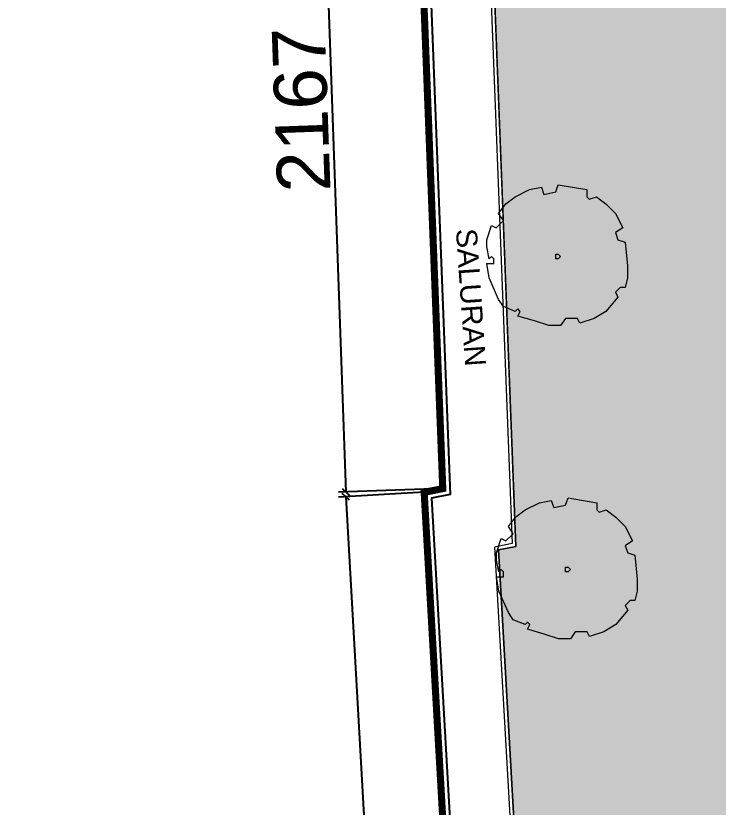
# Model space of a CAD drawing. Header units: inches. Extents: x 139 to 559, y -1 to 295.
# Drawn here: x 229.65 to 249.49, y 57.95 to 80.3 of the extents above; entities that cross this region are included whole.
import ezdxf

# ---------------------------------------------------------------- set-up
doc = ezdxf.new("R2010")
doc.units = ezdxf.units.IN
doc.header["$MEASUREMENT"] = 0
doc.layers.get('defpoints').update_dxf_attribs({"color": 1})
doc.layers.add('batas', color=6, linetype='Continuous')
doc.layers.add('dinding', color=3, linetype='Continuous')
for name, color, linetype, lineweight in [('DINDING2', 146, 'Continuous', 5), ('NOT', 7, 'Continuous', 20), ('POHON', 98, 'Continuous', 5), ('RUMPUT', 93, 'Continuous', 0), ('SANITAIR', 15, 'Continuous', 9), ('u', 6, 'Continuous', 20)]:
    doc.layers.add(name, color=color, linetype=linetype, lineweight=lineweight)
doc.styles.get("Standard").update_dxf_attribs({"font": 'arial.ttf'})
doc.dimstyles.new('sk-100 (SITE)', dxfattribs={"dimtxt": 1.5, "dimasz": 0.2, "dimexe": 0.2, "dimexo": 0, "dimgap": 0.1, "dimtad": 1, "dimdec": 0, "dimlfac": 100, "dimzin": 0, "dimdsep": 46, "dimtxsty": 'Standard', "dimblk": 'OBLIQUE', "dimcen": 0.09, "dimadec": 0, "dimazin": 0, "dimtfac": 1, "dimtdec": 0, "dimtofl": 0, "dimtmove": 0, "dimatfit": 3, "dimldrblk": 'OBLIQUE', "dimfxl": 1, "dimtolj": 1, "dimtzin": 0, "dimarcsym": 0})

# ---------------------------------------------------------------- blocks, each defined once
blk = doc.blocks.new('_Oblique')
at = {"color": 0, "linetype": 'ByBlock', "lineweight": -2}
blk.add_line((-0.5, -0.5), (0.5, 0.5), dxfattribs=at)
blk = doc.blocks.new('*D208')
at = {"layer": 'defpoints', "color": 0}
for p in [(240.946, 88.605), (238.971, 66.85), (241.714, 66.948)]:
    blk.add_point(p, dxfattribs=at)
at = {"layer": 'u', "color": 0, "lineweight": -2}
for p, q in [((240.946, 88.605), (238.003, 88.5)), ((238.203, 88.507), (238.971, 66.85)), ((241.714, 66.948), (238.771, 66.843))]:
    blk.add_line(p, q, dxfattribs=at)
at = {"layer": 'u', "color": 0, "lineweight": -2, "xscale": 0.2, "yscale": 0.2, "zscale": 0.2}
for p, rotation in [((238.203, 88.507), 92.03097045589114), ((238.971, 66.85), 272.0309704558911)]:
    blk.add_blockref('_Oblique', p, dxfattribs=dict(at, rotation=rotation))
at = {"layer": 'u', "color": 0, "insert": (237.721, 77.648), "char_height": 1.5, "attachment_point": 5, "rotation": 92.031}
blk.add_mtext('\\A1;2167', dxfattribs=at)
blk = doc.blocks.new('*D209')
at = {"layer": 'defpoints', "color": 0}
for p in [(241.188, 66.844), (243.26, 30.495), (241.044, 30.368)]:
    blk.add_point(p, dxfattribs=at)
at = {"layer": 'u', "color": 0, "lineweight": -2}
for p, q in [((241.188, 66.844), (238.772, 66.706)), ((238.972, 66.717), (241.044, 30.368)), ((243.26, 30.495), (240.844, 30.357))]:
    blk.add_line(p, q, dxfattribs=at)
at = {"layer": 'u', "color": 0, "lineweight": -2, "xscale": 0.2, "yscale": 0.2, "zscale": 0.2}
for p, rotation in [((238.972, 66.717), 93.26249750022855), ((241.044, 30.368), 273.2624975002286)]:
    blk.add_blockref('_Oblique', p, dxfattribs=dict(at, rotation=rotation))
at = {"layer": 'u', "color": 0, "insert": (239.143, 48.494), "char_height": 1.5, "attachment_point": 5, "rotation": 93.2625}
blk.add_mtext('\\A1;3641', dxfattribs=at)
blk = doc.blocks.new('PHN-1')
at = {"linetype": 'Continuous'}
for points in [[(886.643, -157.758), (886.912, -158.365), (886.98, -158.77), (886.777, -158.77), (886.777, -158.905), (886.845, -158.972), (886.912, -158.905), (886.98, -159.242), (886.98, -159.444), (886.845, -159.848), (886.71, -159.781), (886.508, -159.983), (886.643, -160.185), (886.44, -160.455), (886.171, -160.657), (885.766, -160.86), (885.429, -160.927), (885.362, -160.725), (885.025, -160.792), (884.957, -160.994), (884.148, -160.86), (884.148, -160.657), (884.081, -160.59), (883.878, -160.657), (883.609, -160.455), (883.339, -160.185), (883.137, -159.781), (883.339, -159.646), (883.272, -159.444), (883.069, -159.376), (883.002, -158.702), (883.002, -158.365), (883.069, -158.096), (883.204, -158.096), (883.339, -157.961), (883.272, -157.826), (883.609, -157.421), (883.946, -157.219), (884.35, -157.084), (884.418, -157.219), (884.755, -157.219), (884.89, -157.017), (885.227, -157.017), (885.631, -157.152), (886.103, -157.287), (886.036, -157.421), (886.103, -157.489), (886.171, -157.421), (886.508, -157.556), (886.643, -157.758)], [(884.89, -158.972), (884.89, -158.972), (884.957, -158.905), (885.025, -158.905), (885.025, -158.972), (885.025, -159.039), (885.025, -159.039), (884.957, -159.039), (884.89, -158.972)]]:
    blk.add_lwpolyline(points, dxfattribs=at)

msp = doc.modelspace()

# ---------------------------------------------------------------- hatches: boundary and pattern name
at = {"layer": 'RUMPUT'}
h = msp.add_hatch(dxfattribs=at)
h.set_pattern_fill('GRASS', color=256, scale=0.03, angle=356.66969, style=0)
h.set_pattern_definition([(86.669688468, (11419550.4158, -7751067.7176), (-0.506604125158, 0.569205998583), [0.142875, -0.934755]), (41.669688468, (11419550.4158, -7751067.7176), (-0.506604470466, 0.569206386562), [0.142875, -0.619125]), (131.669688468, (11419550.4158, -7751067.7176), (-0.569206386562, -0.506604470466), [0.142875, -0.619125])])
edge = h.paths.add_edge_path()
edge.add_line((277.6146, 117.9215), (277.6146, 117.0215))
edge.add_line((277.6146, 117.0215), (254.6805, 117.0215))
edge.add_line((254.6805, 117.0215), (254.6805, 112.8215))
edge.add_line((254.6805, 112.8215), (271.8805, 112.8215))
edge.add_line((271.8805, 112.8215), (271.8805, 113.9215))
edge.add_arc((272.7805, 113.9215), 0.9, 89.99996, 180, ccw=False)
edge.add_line((272.7805, 114.8215), (273.7146, 114.8215))
edge.add_arc((273.7146, 113.9215), 0.9, 0, 89.99996, ccw=False)
edge.add_line((274.6146, 113.9215), (274.6146, 110.3715))
edge.add_arc((272.7146, 110.3715), 1.9, 270, 360, ccw=False)
edge.add_line((272.7146, 108.4715), (265.7805, 108.4715))
edge.add_line((265.7805, 108.4715), (265.7805, 112.3715))
edge.add_line((265.7805, 112.3715), (256.9805, 112.3715))
edge.add_line((256.9805, 112.3715), (256.9805, 110.3715))
edge.add_line((256.9805, 110.3715), (249.9805, 110.3715))
edge.add_line((249.9805, 110.3715), (249.9805, 58.7715))
edge.add_line((249.9805, 58.7715), (249.9805, 58.6715))
edge.add_line((249.9805, 58.6715), (263.2805, 58.6715))
edge.add_line((263.2805, 58.6715), (263.2805, 72.7145))
edge.add_line((263.2805, 72.7145), (283.2125, 72.7145))
edge.add_line((283.2125, 72.7145), (283.2125, 99.9215))
edge.add_line((283.2125, 99.9215), (288.2125, 99.9215))
edge.add_line((288.2125, 99.9215), (288.2125, 114.9215))
edge.add_line((288.2125, 114.9215), (283.2125, 114.9215))
edge.add_line((283.2125, 114.9215), (283.2125, 117.5721))
edge.add_line((283.2125, 117.5721), (283.7125, 117.5721))
edge.add_line((283.7125, 117.5721), (283.7125, 117.9215))
edge.add_line((283.7125, 117.9215), (288.9833, 117.9215))
edge.add_line((288.9833, 117.9215), (288.9833, 113.6422))
edge.add_line((288.9833, 113.6422), (290.2397, 102.0896))
edge.add_line((290.2397, 102.0896), (290.0269, 99.6745))
edge.add_line((290.0269, 99.6745), (291.3826, 92.9103))
edge.add_line((291.3826, 92.9103), (293.4855, 92.9648))
edge.add_line((293.4855, 92.9648), (295.365, 71.1371))
edge.add_line((295.365, 71.1371), (283.3993, 72.158))
edge.add_line((283.3993, 72.158), (282.684, 38.9738))
edge.add_line((282.684, 38.9738), (273.2055, 39.3144))
edge.add_line((273.2055, 39.3144), (273.5717, 53.8969))
edge.add_line((273.5717, 53.8969), (262.5186, 53.8305))
edge.add_line((262.5186, 53.8305), (262.3013, 39.3144))
edge.add_line((262.3013, 39.3144), (261.1733, 39.2047))
edge.add_line((261.1733, 39.2047), (260.691, 23.9308))
edge.add_line((260.691, 23.9308), (244.0188, 24.4559))
edge.add_line((244.0188, 24.4559), (243.8982, 27.5679))
edge.add_line((243.8982, 27.5679), (245.2899, 30.02))
edge.add_line((245.2899, 30.02), (243.2835, 65.2193))
edge.add_line((243.2835, 65.2193), (243.7785, 65.3172))
edge.add_line((243.7785, 65.3172), (243.3605, 76.0768))
edge.add_line((243.3605, 76.0768), (243.0022, 85.2991))
edge.add_line((243.0022, 85.2991), (242.9466, 88.5671))
edge.add_line((242.9466, 88.5671), (247.9805, 88.5671))
edge.add_line((247.9805, 88.5671), (247.9805, 117.9215))
edge.add_line((247.9805, 117.9215), (277.6146, 117.9215))

# ---------------------------------------------------------------- linework, layer by layer
at = {"layer": 'batas', "const_width": 0.2}
msp.add_lwpolyline([(165.4246, 198.7706), (171.8696, 123.3366), (170.7736, 105.7846), (181.1716, 105.2576), (188.3306, 103.5726), (202.8816, 99.2086), (239.2856, 89.6336), (240.9456, 88.6046), (241.0036, 85.2236), (241.7136, 66.9476), (241.1876, 66.8436), (243.2596, 30.4946), (241.8776, 28.0596), (242.0226, 24.3186), (260.8846, 23.7246), (261.3676, 39.0226), (262.4986, 39.1326), (262.7156, 53.6316), (273.3666, 53.6956), (273.0006, 39.1216), (282.8796, 38.7666)], dxfattribs=at)
at = {"layer": 'dinding'}
msp.add_lwpolyline([(165.6243, 198.7832), (172.0702, 123.3389), (170.9859, 105.9741), (181.1998, 105.4565), (188.3823, 103.7659), (202.9358, 99.4012), (239.3655, 89.8194), (241.1437, 88.7171), (241.2036, 85.2292), (241.9201, 66.7846), (241.3972, 66.6812), (243.4627, 30.4472), (242.0797, 28.0105), (242.2153, 24.5127), (260.691, 23.9308), (261.1733, 39.2047), (262.3013, 39.3144), (262.5186, 53.8305), (273.5717, 53.8969), (273.2055, 39.3144), (282.684, 38.9738)], dxfattribs=at)
msp.add_lwpolyline([(165.6243, 198.7832), (172.0702, 123.3389), (170.9859, 105.9741), (181.1998, 105.4565), (188.3823, 103.7659), (202.9358, 99.4012), (239.3655, 89.8194), (241.1437, 88.7171), (241.2036, 85.2292), (241.9201, 66.7846), (241.3972, 66.6812), (243.4627, 30.4472), (242.0797, 28.0105), (242.2153, 24.5127), (260.691, 23.9308), (261.1733, 39.2047), (262.3013, 39.3144), (262.5186, 53.8305), (273.5717, 53.8969), (273.2055, 39.3144), (282.684, 38.9738)], dxfattribs=at)
at = {"layer": 'DINDING2'}
msp.add_lwpolyline([(282.684, 38.9738), (273.2055, 39.3144), (273.5717, 53.8969), (262.5186, 53.8305), (262.3013, 39.3144), (261.1733, 39.2047), (260.691, 23.9308), (244.0188, 24.4559), (243.8982, 27.5679), (245.2899, 30.02), (243.2835, 65.2193), (243.7785, 65.3172), (243.3605, 76.0768), (243.0022, 85.2991), (242.9466, 88.5671), (247.9805, 88.5671), (247.9805, 117.9215), (277.6146, 117.9215)], dxfattribs=at)
at = {"layer": 'SANITAIR'}
for points in [[(167.0278, 206.115), (167.3213, 198.8859), (173.7746, 123.3542), (172.7897, 107.5807), (181.4395, 107.1423), (188.8216, 105.4048), (203.3963, 101.0337), (240.0444, 91.3944), (242.8275, 89.6693), (242.903, 85.2726), (243.6752, 65.3945), (243.1786, 65.2963), (245.1884, 30.0395), (243.7971, 27.5882), (243.9188, 24.4478)], [(167.1277, 206.1191), (167.4211, 198.8922), (173.8749, 123.3553), (172.8958, 107.6754), (181.4536, 107.2417), (188.8474, 105.5014), (203.4234, 101.1299), (240.0844, 91.4873), (242.9266, 89.7255), (243.0029, 85.2754), (243.7784, 65.313), (243.2834, 65.2151), (245.2899, 30.0158), (243.8981, 27.5636), (244.0188, 24.4517)]]:
    msp.add_lwpolyline(points, dxfattribs=at)

# ---------------------------------------------------------------- block references
at = {"layer": 'POHON', "rotation": 180.0000000000147}
for p in [(1129.934, -85.4681), (1130.2096, -94.3108)]:
    msp.add_blockref('PHN-1', p, dxfattribs=at)

# ---------------------------------------------------------------- texts
at = {"layer": 'NOT', "insert": (242.5313, 76.4015), "char_height": 0.591214, "attachment_point": 1, "rotation": 273.88442}
msp.add_mtext_dynamic_manual_height_columns('\\pi2.0934;SALURAN', width=7.983281, gutter_width=1, heights=[0], dxfattribs=at)

# ---------------------------------------------------------------- dimensions: what is measured, and where the dimension line sits
at = {"layer": 'u'}
for p1, p2, distance, picture, middle in [((240.9456, 88.6046), (241.7136, 66.9476), -2.7447, '*D208', (237.7214, 77.6482)), ((241.1876, 66.8436), (243.2596, 30.4946), -2.2193, '*D209', (239.143, 48.4935))]:
    dim = msp.add_aligned_dim(p1=p1, p2=p2, distance=distance, dimstyle='sk-100 (SITE)', dxfattribs=at)
    dim.commit()
    dim.dimension.update_dxf_attribs({"geometry": picture, "text_midpoint": middle})

doc.saveas('drawing.dxf')
